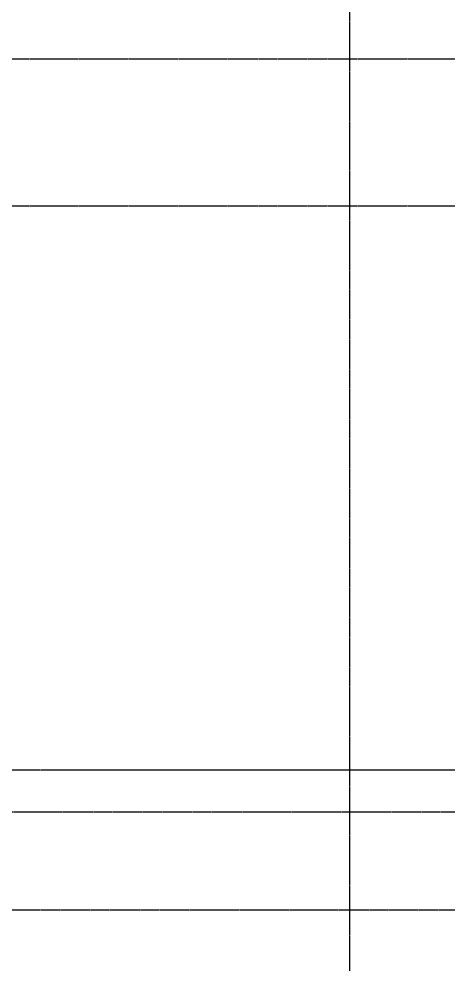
# Model space of a CAD drawing. Header units: inches. Extents: x -6955 to 13123, y -1334 to 3701.
# Drawn here: x 5402.6 to 5577.6, y 2110.5 to 2495.8 of the extents above; entities that cross this region are included whole.
import ezdxf

# ---------------------------------------------------------------- set-up
doc = ezdxf.new("R2010")
doc.units = ezdxf.units.IN
doc.header["$MEASUREMENT"] = 0
doc.linetypes.add('CENTER2', pattern=[1.125, 0.75, -0.125, 0.125, -0.125])
doc.linetypes.add('DASHDOT2', pattern=[0.5, 0.25, -0.125, 0, -0.125])
doc.layers.add('A-Grid(SmallScale)', color=11, linetype='CENTER2')
doc.layers.add('Zoning Envelope', color=7, linetype='DASHDOT2', true_color=0xaa0061)

msp = doc.modelspace()

# ---------------------------------------------------------------- linework, layer by layer
at = {"layer": 'A-Grid(SmallScale)'}
for p, q in [((5537.3342, 3132.3201), (5537.3342, 1223.6428)), ((4537.3342, 2479.5773), (8345.3342, 2479.5773)), ((4537.3342, 2419.5773), (8345.3342, 2419.5773)), ((8345.3342, 2189.5773), (4537.3342, 2189.5773)), ((4555.5574, 2172.5773), (8345.3342, 2172.5773)), ((4552.2192, 2132.5773), (8345.3342, 2132.5773))]:
    msp.add_line(p, q, dxfattribs=at)
at = {"layer": 'Zoning Envelope'}
msp.add_line((8345.3342, 2189.5773), (5277.3342, 2189.5773), dxfattribs=at)

doc.saveas('drawing.dxf')
